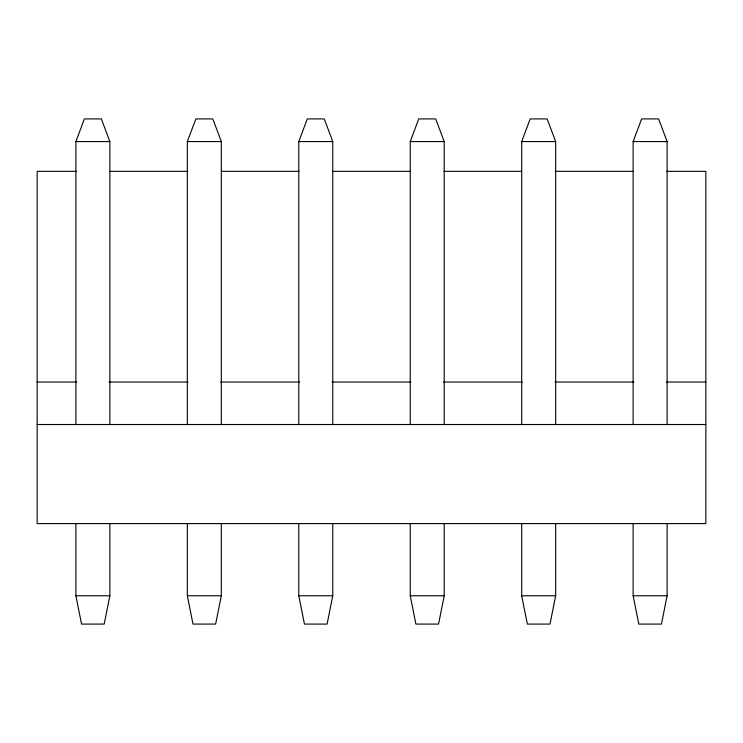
<?xml version="1.0" encoding="UTF-8"?>
<svg xmlns="http://www.w3.org/2000/svg" width="743" height="743" viewBox="0 0 743 743"><rect width="100%" height="100%" fill="white"/><g stroke="black" fill="none" stroke-linecap="round" stroke-linejoin="round"><path stroke-width="1.11" d="M109.862 523.936L109.862 595.775L104.196 624.083L81.554 624.083L75.888 595.775L75.888 523.936M221.312 523.936L221.312 595.775L215.646 624.083L193.004 624.083L187.338 595.775L187.338 523.936M332.762 523.936L332.762 595.775L327.096 624.083L304.454 624.083L298.788 595.775L298.788 523.936M444.212 523.936L444.212 595.775L438.546 624.083L415.904 624.083L410.238 595.775L410.238 523.936M555.662 523.936L555.662 595.775L549.996 624.083L527.354 624.083L521.688 595.775L521.688 523.936M667.112 523.936L667.112 595.775L661.446 624.083L638.804 624.083L633.138 595.775L633.138 523.936M75.888 424.29L75.888 141.569L84.386 118.917L101.364 118.917L109.862 141.569L109.862 424.29M187.338 424.29L187.338 141.569L195.836 118.917L212.814 118.917L221.312 141.569L221.312 424.29M298.788 424.29L298.788 141.569L307.286 118.917L324.264 118.917L332.762 141.569L332.762 424.29M410.238 424.29L410.238 141.569L418.736 118.917L435.714 118.917L444.212 141.569L444.212 424.29M521.688 424.29L521.688 141.569L530.186 118.917L547.164 118.917L555.662 141.569L555.662 424.29M633.138 424.29L633.138 141.569L641.636 118.917L658.614 118.917L667.112 141.569L667.112 424.29M75.888 141.569L109.862 141.569M187.338 141.569L221.312 141.569M298.788 141.569L332.762 141.569M410.238 141.569L444.212 141.569M521.688 141.569L555.662 141.569M633.138 141.569L667.112 141.569M76.557 171.327L37.15 171.327L37.15 523.583L705.85 523.583L705.85 171.327L666.471 171.327M110.168 171.327L187.812 171.327M221.423 171.327L299.076 171.327M332.688 171.327L410.34 171.327M443.942 171.327L521.595 171.327M555.207 171.327L632.86 171.327M37.15 382.041L76.622 382.041M109.128 382.041L188.072 382.041M220.578 382.041L299.522 382.041M332.028 382.041L410.972 382.041M443.478 382.041L522.422 382.041M554.928 382.041L633.872 382.041M666.378 382.041L705.85 382.041M37.15 424.504L705.85 424.504M75.888 595.775L109.862 595.775M187.338 595.775L221.312 595.775M298.788 595.775L332.762 595.775M410.238 595.775L444.212 595.775M521.688 595.775L555.662 595.775M633.138 595.775L667.112 595.775"/></g></svg>
